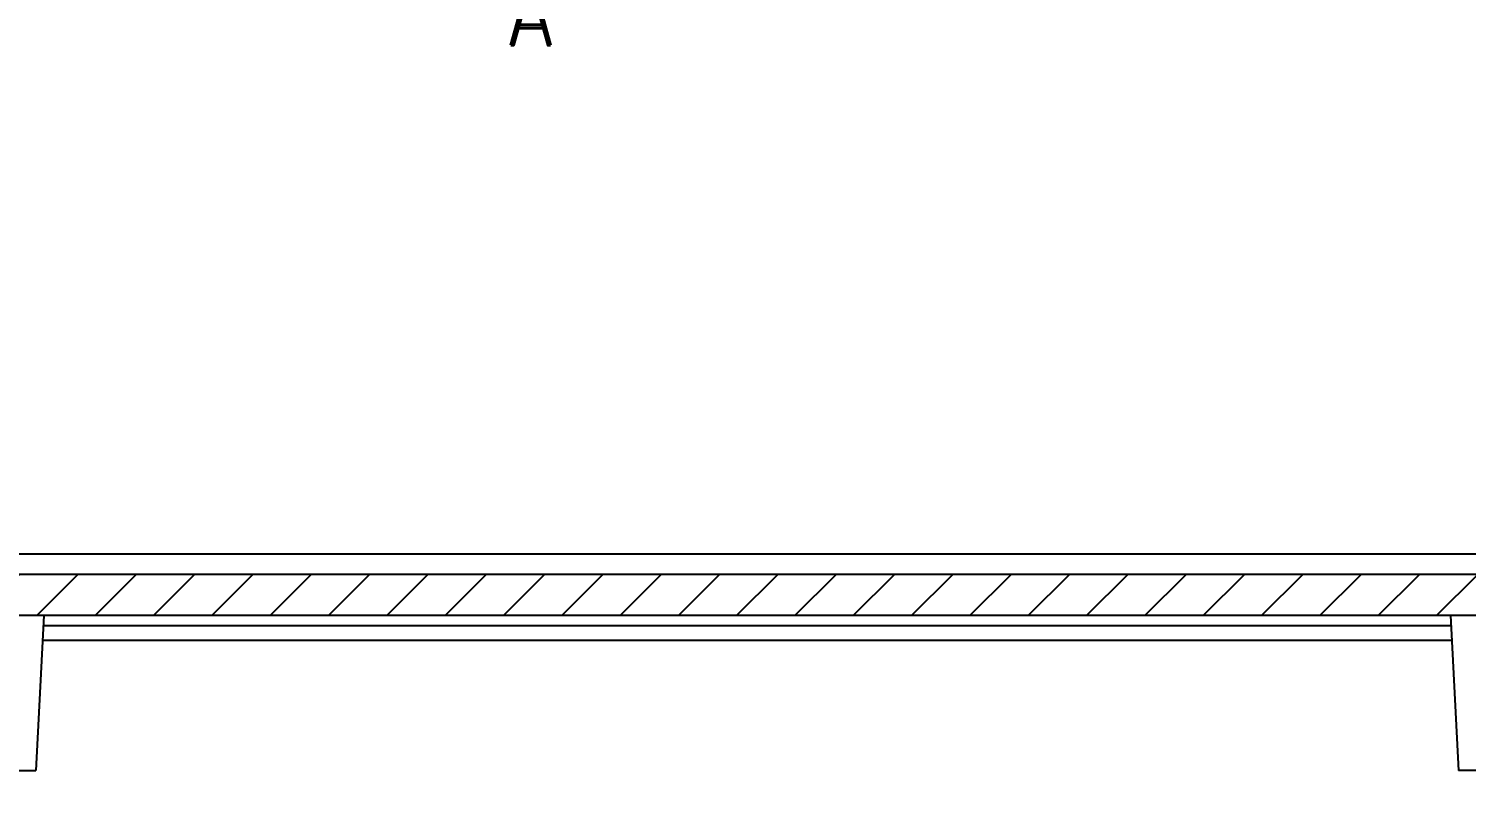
# Model space of a CAD drawing. Header units: millimetres. Extents: x 4625 to 5204, y 1432 to 1835.
# Drawn here: x 4680 to 4749.7, y 1550.3 to 1587.8 of the extents above; entities that cross this region are included whole.
import ezdxf
from ezdxf.enums import TextEntityAlignment as Align

# ---------------------------------------------------------------- set-up
doc = ezdxf.new("R2010")
doc.units = ezdxf.units.MM
doc.layers.add('hatch', color=56, linetype='Continuous', lineweight=9)
doc.styles.add('longtou', font='romand.shx', dxfattribs={"width": 0.8, "bigfont": 'fangsong.shx'})

msp = doc.modelspace()

# ---------------------------------------------------------------- hatches: boundary and pattern name
at = {"linetype": 'Continuous'}
h = msp.add_hatch(dxfattribs=at)
h.set_pattern_fill('DEFAULT__2', color=5, scale=2, angle=45, style=0, pattern_type=0)
h.set_pattern_definition([(45, (3879.0956, 1244.5771), (-1.4142136, 1.4142136), [])])
edge = h.paths.add_edge_path()
edge.add_line((4662.392, 1540.878), (4661.389, 1540.878))
edge.add_line((4661.389, 1540.878), (4661.383, 1541.378))
edge.add_line((4661.383, 1541.378), (4660.865, 1541.378))
edge.add_line((4661.817, 1559.535), (4660.865, 1541.378))
edge.add_spline(control_points=[(4664.813, 1562.378), (4663.127, 1562.378), (4661.905, 1561.218), (4661.817, 1559.535)], knot_values=[0, 0, 0, 0, 1, 1, 1, 1], weights=[1, 0.816916, 0.816916, 1], degree=3, periodic=0)
edge.add_line((4670.589, 1562.378), (4664.813, 1562.378))
edge.add_line((4670.589, 1562.378), (4670.615, 1561.878))
edge.add_line((4670.615, 1561.878), (4671.563, 1561.878))
edge.add_line((4671.563, 1561.878), (4671.589, 1562.378))
edge.add_line((4674.839, 1562.378), (4671.589, 1562.378))
edge.add_line((4674.839, 1562.378), (4674.856, 1561.378))
edge.add_line((4754.821, 1561.378), (4674.856, 1561.378))
edge.add_line((4754.839, 1562.378), (4754.821, 1561.378))
edge.add_line((4758.089, 1562.378), (4754.839, 1562.378))
edge.add_line((4758.089, 1562.378), (4758.115, 1561.878))
edge.add_line((4758.115, 1561.878), (4759.063, 1561.878))
edge.add_line((4759.063, 1561.878), (4759.089, 1562.378))
edge.add_line((4764.865, 1562.378), (4759.089, 1562.378))
edge.add_spline(control_points=[(4764.865, 1562.378), (4766.55, 1562.378), (4767.773, 1561.218), (4767.861, 1559.535)], knot_values=[0, 0, 0, 0, 1, 1, 1, 1], weights=[1, 0.816916, 0.816916, 1], degree=3, periodic=0)
edge.add_line((4767.861, 1559.535), (4768.813, 1541.378))
edge.add_line((4768.813, 1541.378), (4768.295, 1541.378))
edge.add_line((4768.295, 1541.378), (4768.289, 1540.878))
edge.add_line((4768.289, 1540.878), (4767.285, 1540.878))
edge.add_line((4767.264, 1539.678), (4767.285, 1540.878))
edge.add_line((4767.264, 1539.678), (4766.398, 1539.678))
edge.add_line((4765.366, 1559.378), (4766.398, 1539.678))
edge.add_line((4765.366, 1559.378), (4664.312, 1559.378))
edge.add_line((4664.312, 1559.378), (4663.279, 1539.678))
edge.add_line((4663.279, 1539.678), (4662.413, 1539.678))
edge.add_line((4662.413, 1539.678), (4662.392, 1540.878))

# ---------------------------------------------------------------- linework, layer by layer
at = {"color": 7, "linetype": 'Continuous'}
for p, q in [((4671.589, 1562.378), (4758.089, 1562.378)), ((4754.821, 1561.378), (4674.856, 1561.378)), ((4754.821, 1561.378), (4674.856, 1561.378)), ((4765.366, 1559.378), (4664.312, 1559.378)), ((4765.366, 1559.378), (4664.312, 1559.378)), ((4680.732, 1559.378), (4680.339, 1551.878)), ((4680.707, 1558.894), (4748.971, 1558.894)), ((4748.946, 1559.378), (4749.339, 1551.878)), ((4680.67, 1558.196), (4749.008, 1558.196)), ((4675.339, 1551.878), (4680.339, 1551.878)), ((4754.339, 1551.878), (4749.339, 1551.878))]:
    msp.add_line(p, q, dxfattribs=at)

# ---------------------------------------------------------------- texts
at = {"layer": 'hatch', "color": 6, "style": 'longtou', "width": 0.8}
msp.add_text('A', height=3.5, dxfattribs=at).set_placement((4704.339, 1588.762), align=Align.MIDDLE)

doc.saveas('drawing.dxf')
